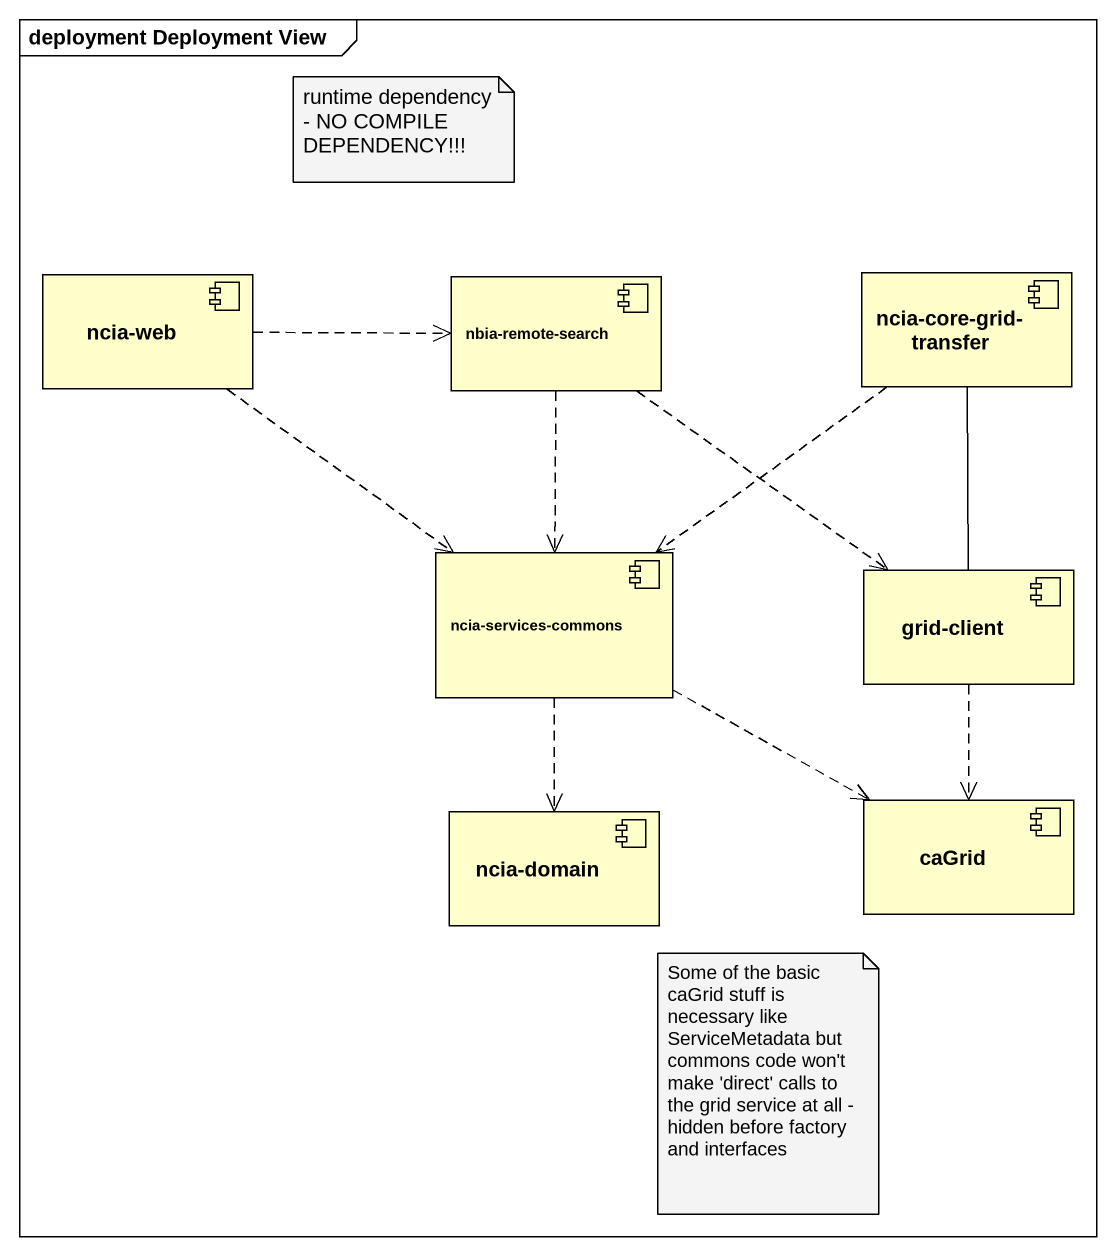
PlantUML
@startuml
mainframe deployment Deployment View
component "ncia-web" as ncia_web
component "nbia-remote-search" as nbia_remote_search
component "ncia-core-grid-transfer" as ncia_core_grid_transfer
component "ncia-services-commons" as ncia_services_commons
component "grid-client" as grid_client
component "ncia-domain" as ncia_domain
component caGrid
ncia_web .right.> nbia_remote_search
ncia_web ..> ncia_services_commons
nbia_remote_search ..> ncia_services_commons
nbia_remote_search ..> grid_client
ncia_core_grid_transfer ..> ncia_services_commons
ncia_services_commons ..> ncia_domain
ncia_services_commons .right.> caGrid
grid_client -up- ncia_core_grid_transfer
grid_client ..> caGrid
note as N1
  runtime dependency - NO COMPILE DEPENDENCY!!!
end note
note as N2
  Some of the basic caGrid stuff is necessary like ServiceMetadata but commons code won't make 'direct' calls to the grid service at all - hidden before factory and interfaces
end note
@enduml
